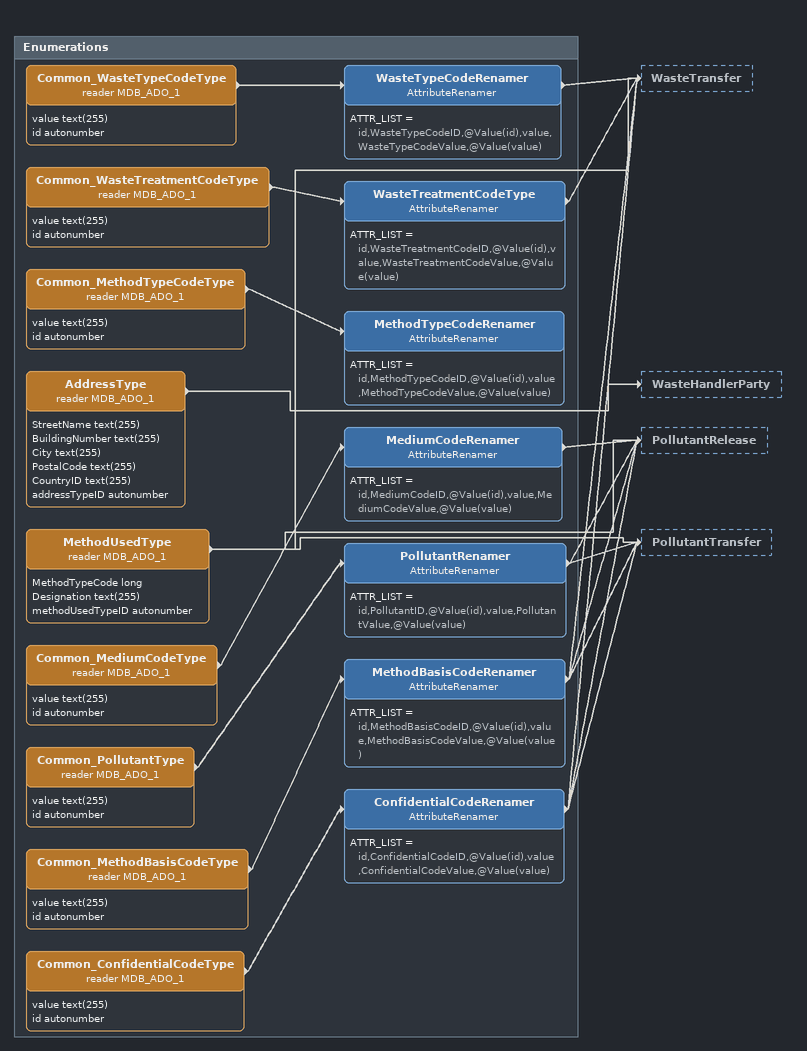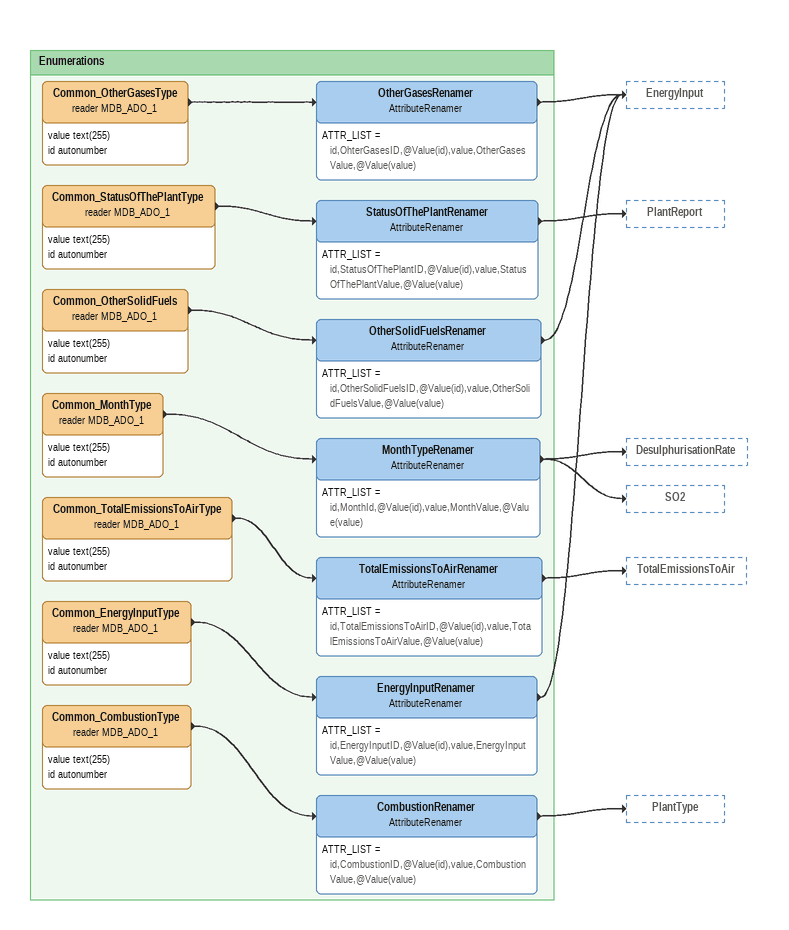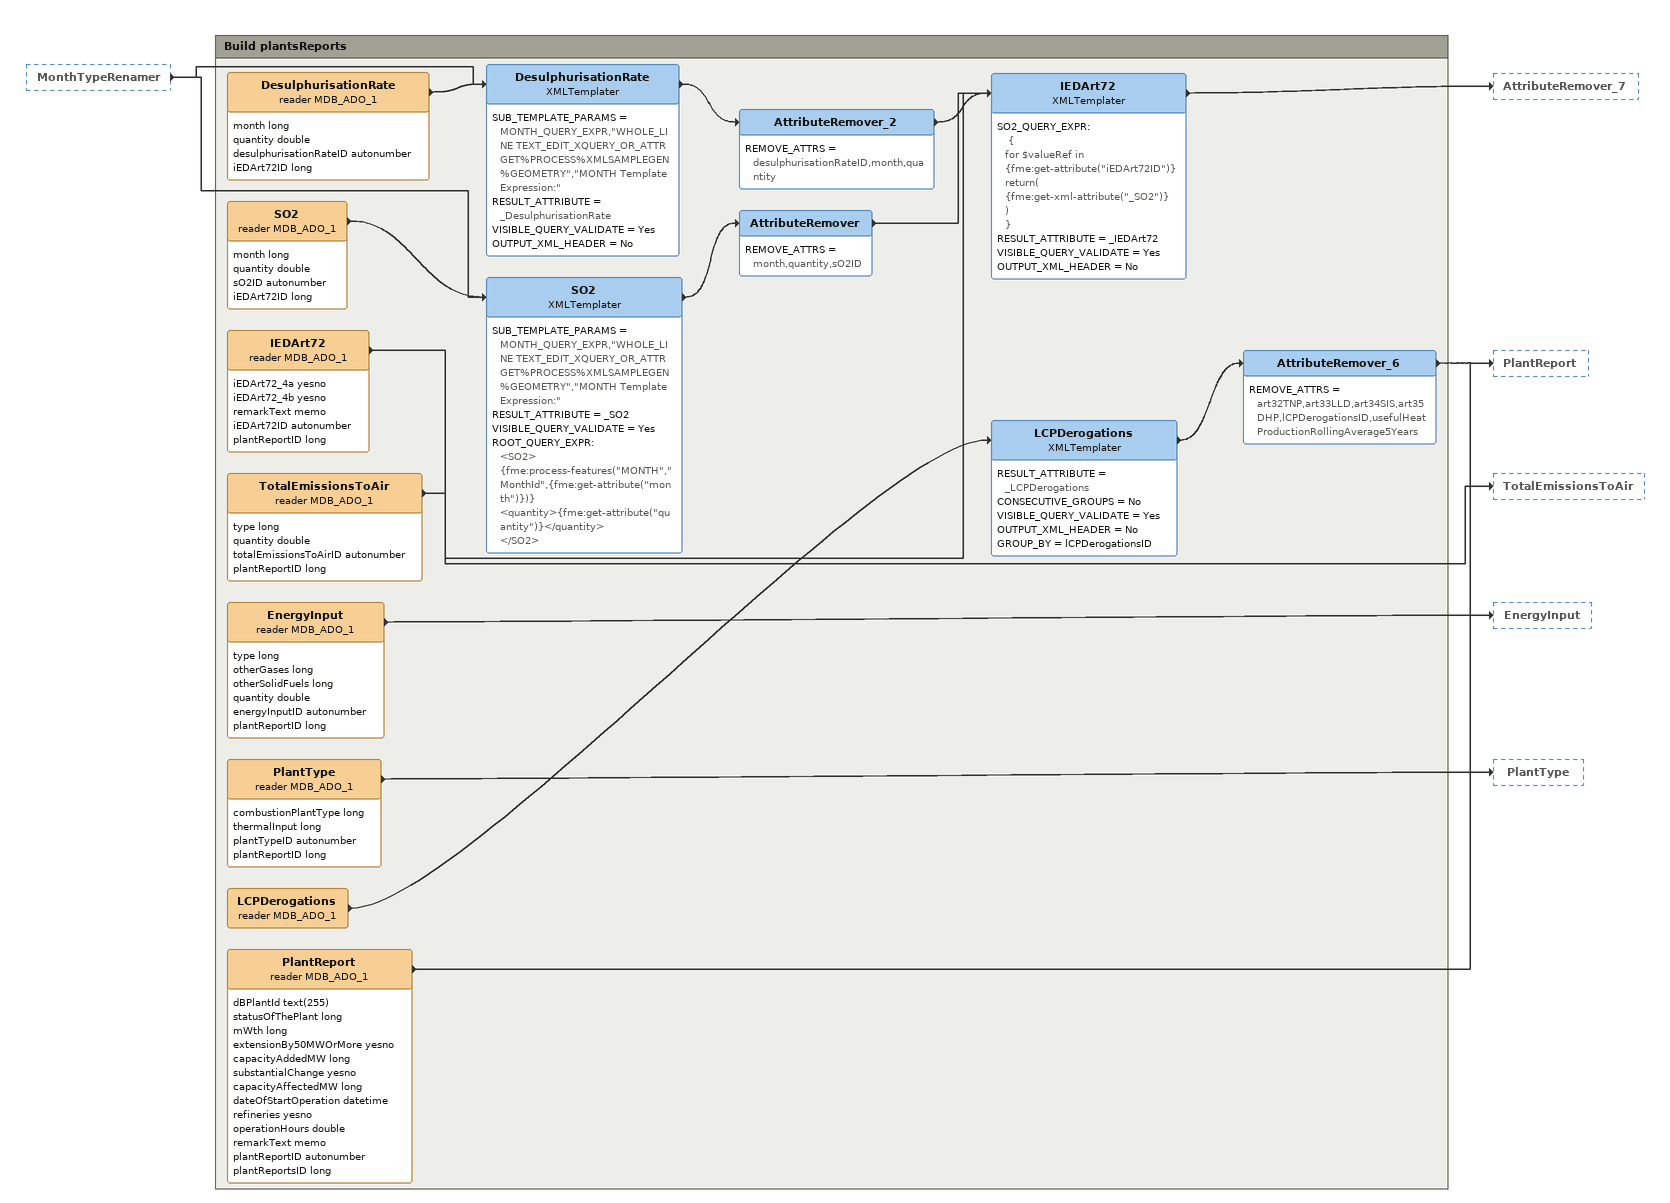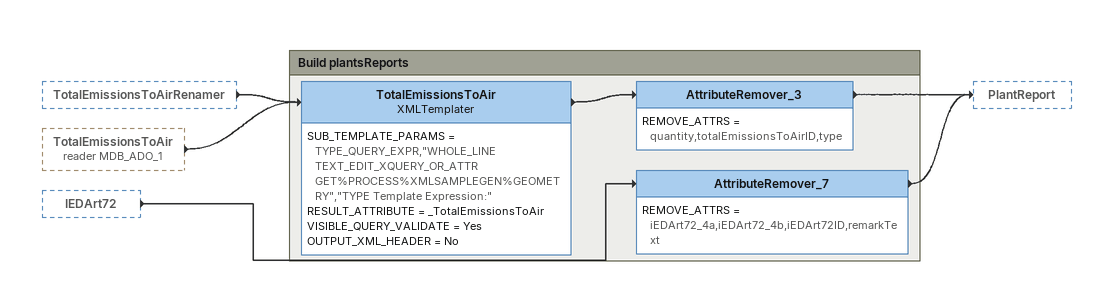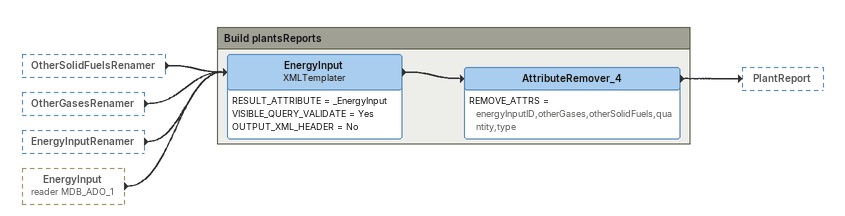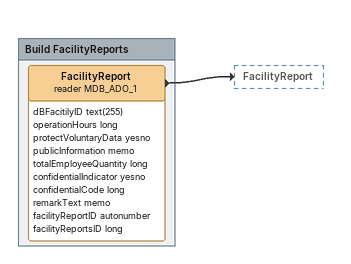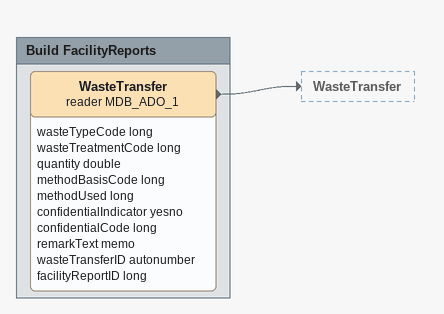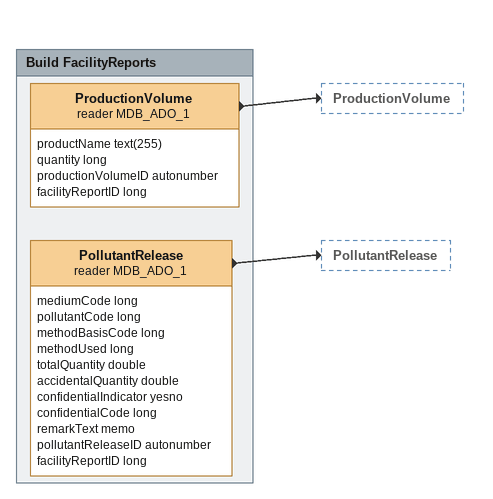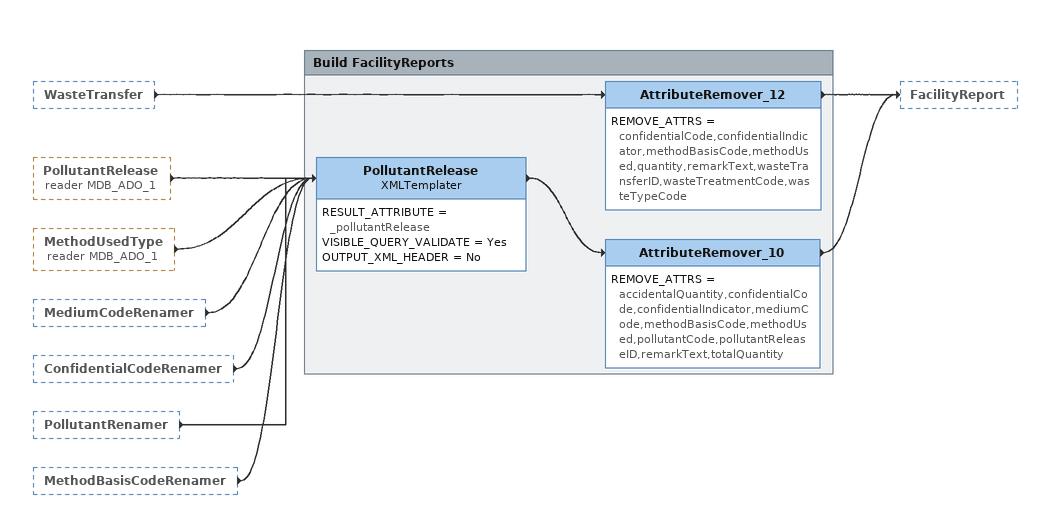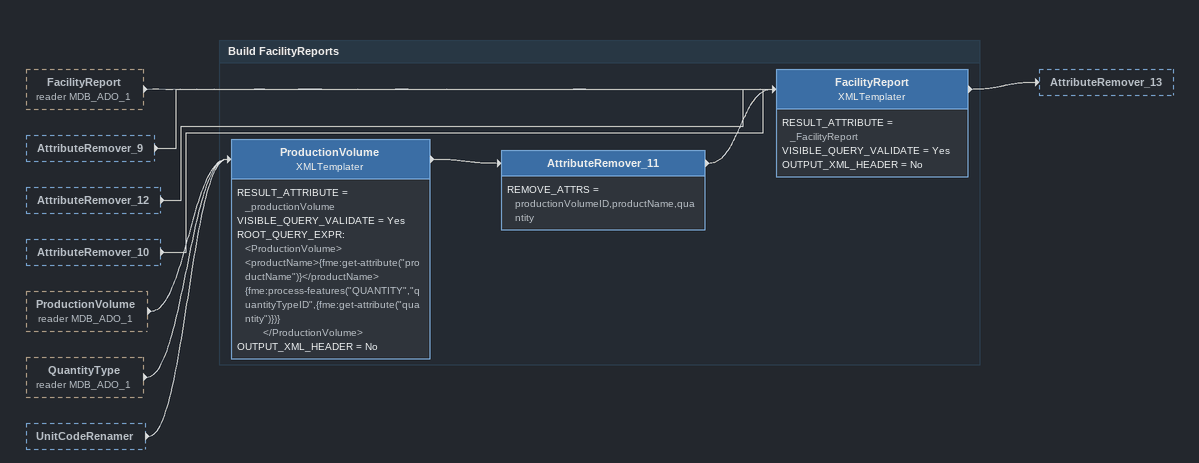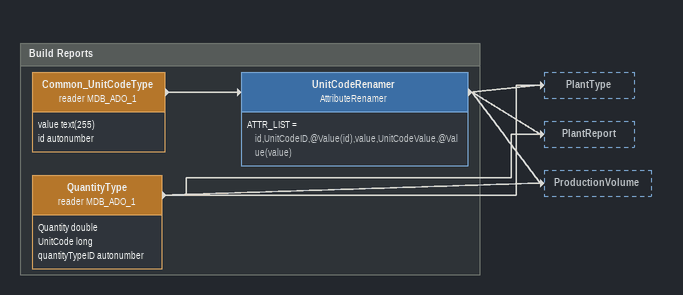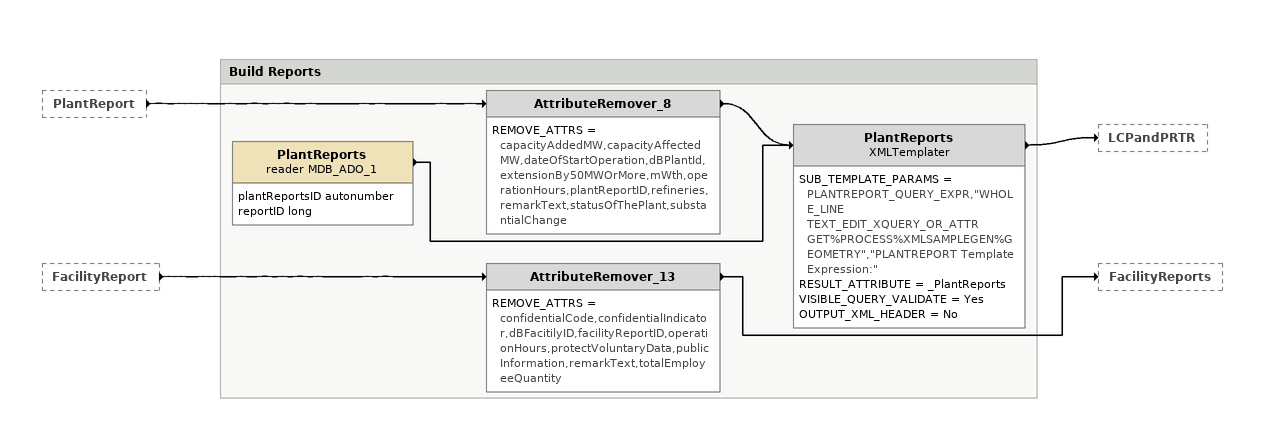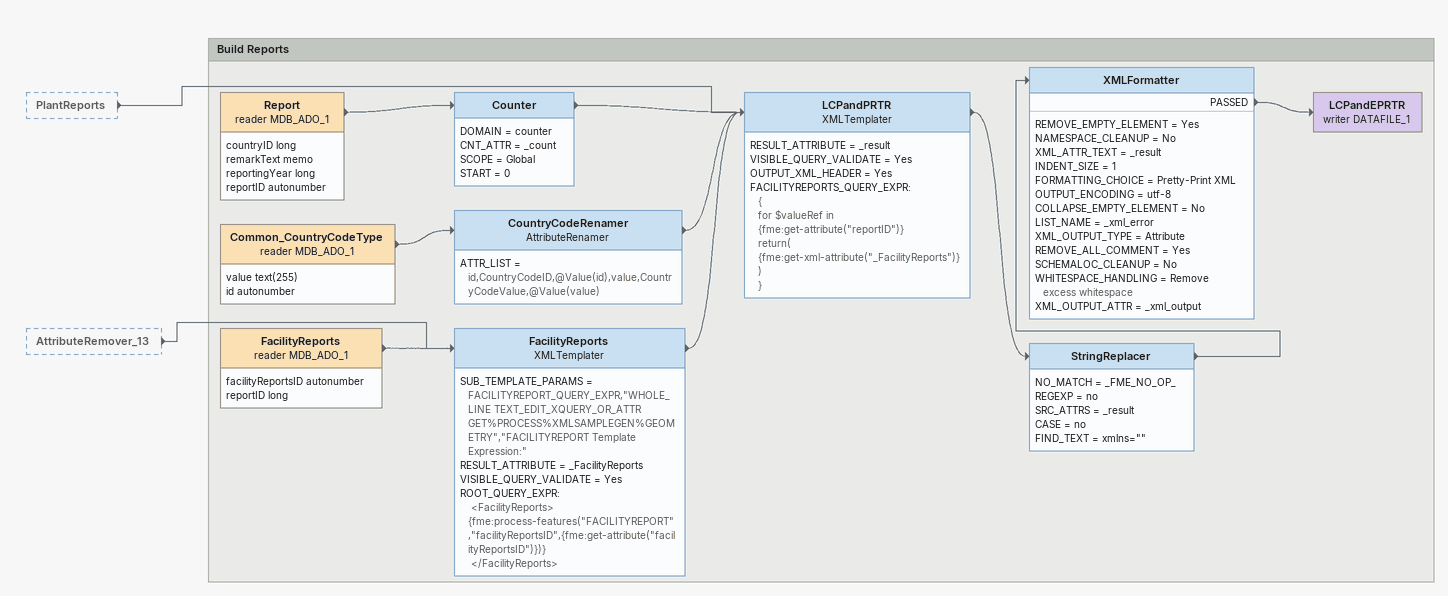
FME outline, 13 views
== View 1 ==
Bookmark: Enumerations
Common_WasteTypeCodeType (reader MDB_ADO_1)
    attributes: value text(255), id autonumber
    -> WasteTypeCodeRenamer
WasteTypeCodeRenamer: AttributeRenamer
    ATTR_LIST = id,WasteTypeCodeID,@Value(id),value,WasteTypeCodeValue,@Value(value)
    -> WasteTransfer
Common_WasteTreatmentCodeType (reader MDB_ADO_1)
    attributes: value text(255), id autonumber
    -> WasteTreatmentCodeType
WasteTreatmentCodeType: AttributeRenamer
    ATTR_LIST = id,WasteTreatmentCodeID,@Value(id),value,WasteTreatmentCodeValue,@Value(value)
    -> WasteTransfer
Common_MethodTypeCodeType (reader MDB_ADO_1)
    attributes: value text(255), id autonumber
    -> MethodTypeCodeRenamer
MethodTypeCodeRenamer: AttributeRenamer
    ATTR_LIST = id,MethodTypeCodeID,@Value(id),value,MethodTypeCodeValue,@Value(value)
AddressType (reader MDB_ADO_1)
    attributes: StreetName text(255), BuildingNumber text(255), City text(255), PostalCode text(255), CountryID text(255), addressTypeID autonumber
    -> WasteHandlerParty
MethodUsedType (reader MDB_ADO_1)
    attributes: MethodTypeCode long, Designation text(255), methodUsedTypeID autonumber
    -> PollutantRelease
    -> WasteTransfer
    -> PollutantTransfer
Common_MediumCodeType (reader MDB_ADO_1)
    attributes: value text(255), id autonumber
    -> MediumCodeRenamer
MediumCodeRenamer: AttributeRenamer
    ATTR_LIST = id,MediumCodeID,@Value(id),value,MediumCodeValue,@Value(value)
    -> PollutantRelease
Common_PollutantType (reader MDB_ADO_1)
    attributes: value text(255), id autonumber
    -> PollutantRenamer
PollutantRenamer: AttributeRenamer
    ATTR_LIST = id,PollutantID,@Value(id),value,PollutantValue,@Value(value)
    -> PollutantRelease
    -> PollutantTransfer
Common_MethodBasisCodeType (reader MDB_ADO_1)
    attributes: value text(255), id autonumber
    -> MethodBasisCodeRenamer
MethodBasisCodeRenamer: AttributeRenamer
    ATTR_LIST = id,MethodBasisCodeID,@Value(id),value,MethodBasisCodeValue,@Value(value)
    -> PollutantRelease
    -> WasteTransfer
    -> PollutantTransfer
Common_ConfidentialCodeType (reader MDB_ADO_1)
    attributes: value text(255), id autonumber
    -> ConfidentialCodeRenamer
ConfidentialCodeRenamer: AttributeRenamer
    ATTR_LIST = id,ConfidentialCodeID,@Value(id),value,ConfidentialCodeValue,@Value(value)
    -> PollutantRelease
    -> WasteTransfer
    -> PollutantTransfer

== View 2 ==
Bookmark: Enumerations
Common_OtherGasesType (reader MDB_ADO_1)
    attributes: value text(255), id autonumber
    -> OtherGasesRenamer
OtherGasesRenamer: AttributeRenamer
    ATTR_LIST = id,OhterGasesID,@Value(id),value,OtherGasesValue,@Value(value)
    -> EnergyInput
Common_StatusOfThePlantType (reader MDB_ADO_1)
    attributes: value text(255), id autonumber
    -> StatusOfThePlantRenamer
StatusOfThePlantRenamer: AttributeRenamer
    ATTR_LIST = id,StatusOfThePlantID,@Value(id),value,StatusOfThePlantValue,@Value(value)
    -> PlantReport
Common_OtherSolidFuels (reader MDB_ADO_1)
    attributes: value text(255), id autonumber
    -> OtherSolidFuelsRenamer
OtherSolidFuelsRenamer: AttributeRenamer
    ATTR_LIST = id,OtherSolidFuelsID,@Value(id),value,OtherSolidFuelsValue,@Value(value)
    -> EnergyInput
Common_MonthType (reader MDB_ADO_1)
    attributes: value text(255), id autonumber
    -> MonthTypeRenamer
MonthTypeRenamer: AttributeRenamer
    ATTR_LIST = id,MonthId,@Value(id),value,MonthValue,@Value(value)
    -> DesulphurisationRate
    -> SO2
Common_TotalEmissionsToAirType (reader MDB_ADO_1)
    attributes: value text(255), id autonumber
    -> TotalEmissionsToAirRenamer
TotalEmissionsToAirRenamer: AttributeRenamer
    ATTR_LIST = id,TotalEmissionsToAirID,@Value(id),value,TotalEmissionsToAirValue,@Value(value)
    -> TotalEmissionsToAir
Common_EnergyInputType (reader MDB_ADO_1)
    attributes: value text(255), id autonumber
    -> EnergyInputRenamer
EnergyInputRenamer: AttributeRenamer
    ATTR_LIST = id,EnergyInputID,@Value(id),value,EnergyInputValue,@Value(value)
    -> EnergyInput
Common_CombustionType (reader MDB_ADO_1)
    attributes: value text(255), id autonumber
    -> CombustionRenamer
CombustionRenamer: AttributeRenamer
    ATTR_LIST = id,CombustionID,@Value(id),value,CombustionValue,@Value(value)
    -> PlantType

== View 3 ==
MonthTypeRenamer [outside]
    -> DesulphurisationRate
    -> SO2

Bookmark: Build plantsReports
DesulphurisationRate (reader MDB_ADO_1)
    attributes: month long, quantity double, desulphurisationRateID autonumber, iEDArt72ID long
    -> DesulphurisationRate
SO2 (reader MDB_ADO_1)
    attributes: month long, quantity double, sO2ID autonumber, iEDArt72ID long
    -> SO2
IEDArt72 (reader MDB_ADO_1)
    attributes: iEDArt72_4a yesno, iEDArt72_4b yesno, remarkText memo, iEDArt72ID autonumber, plantReportID long
    -> IEDArt72
TotalEmissionsToAir (reader MDB_ADO_1)
    attributes: type long, quantity double, totalEmissionsToAirID autonumber, plantReportID long
    -> TotalEmissionsToAir
EnergyInput (reader MDB_ADO_1)
    attributes: type long, otherGases long, otherSolidFuels long, quantity double, energyInputID autonumber, plantReportID long
    -> EnergyInput
PlantType (reader MDB_ADO_1)
    attributes: combustionPlantType long, thermalInput long, plantTypeID autonumber, plantReportID long
    -> PlantType
LCPDerogations (reader MDB_ADO_1)
    -> LCPDerogations
LCPDerogations: XMLTemplater
    RESULT_ATTRIBUTE = _LCPDerogations
    CONSECUTIVE_GROUPS = No
    VISIBLE_QUERY_VALIDATE = Yes
    OUTPUT_XML_HEADER = No
    GROUP_BY = lCPDerogationsID
    -> AttributeRemover_6
AttributeRemover_6
    REMOVE_ATTRS = art32TNP,art33LLD,art34SIS,art35DHP,lCPDerogationsID,usefulHeatProductionRollingAverage5Years
    -> PlantReport
PlantReport (reader MDB_ADO_1)
    attributes: dBPlantId text(255), statusOfThePlant long, mWth long, extensionBy50MWOrMore yesno, capacityAddedMW long, substantialChange yesno, capacityAffectedMW long, dateOfStartOperation datetime, refineries yesno, operationHours double, remarkText memo, plantReportID autonumber, plantReportsID long
    -> PlantReport
DesulphurisationRate: XMLTemplater
    SUB_TEMPLATE_PARAMS = MONTH_QUERY_EXPR,"WHOLE_LINE TEXT_EDIT_XQUERY_OR_ATTR GET%PROCESS%XMLSAMPLEGEN%GEOMETRY","MONTH Template Expression:"
    RESULT_ATTRIBUTE = _DesulphurisationRate
    VISIBLE_QUERY_VALIDATE = Yes
    OUTPUT_XML_HEADER = No
    -> AttributeRemover_2
AttributeRemover_2
    REMOVE_ATTRS = desulphurisationRateID,month,quantity
    -> IEDArt72
SO2: XMLTemplater
    SUB_TEMPLATE_PARAMS = MONTH_QUERY_EXPR,"WHOLE_LINE TEXT_EDIT_XQUERY_OR_ATTR GET%PROCESS%XMLSAMPLEGEN%GEOMETRY","MONTH Template Expression:"
    RESULT_ATTRIBUTE = _SO2
    VISIBLE_QUERY_VALIDATE = Yes
    ROOT_QUERY_EXPR:
      <SO2>
       {fme:process-features("MONTH","MonthId",{fme:get-attribute("month")})}
       <quantity>{fme:get-attribute("quantity")}</quantity>
      </SO2>
    -> AttributeRemover
AttributeRemover
    REMOVE_ATTRS = month,quantity,sO2ID
    -> IEDArt72
IEDArt72: XMLTemplater
    SO2_QUERY_EXPR:
       {
      for $valueRef in {fme:get-attribute("iEDArt72ID")}
      return(
          {fme:get-xml-attribute("_SO2")}
      )
      }
    RESULT_ATTRIBUTE = _IEDArt72
    VISIBLE_QUERY_VALIDATE = Yes
    OUTPUT_XML_HEADER = No
    -> AttributeRemover_7

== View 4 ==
TotalEmissionsToAirRenamer [outside]
    -> TotalEmissionsToAir
TotalEmissionsToAir (reader MDB_ADO_1) [outside]
    -> TotalEmissionsToAir
IEDArt72 [outside]
    -> AttributeRemover_7

Bookmark: Build plantsReports
AttributeRemover_7
    REMOVE_ATTRS = iEDArt72_4a,iEDArt72_4b,iEDArt72ID,remarkText
    -> PlantReport
TotalEmissionsToAir: XMLTemplater
    SUB_TEMPLATE_PARAMS = TYPE_QUERY_EXPR,"WHOLE_LINE TEXT_EDIT_XQUERY_OR_ATTR GET%PROCESS%XMLSAMPLEGEN%GEOMETRY","TYPE Template Expression:"
    RESULT_ATTRIBUTE = _TotalEmissionsToAir
    VISIBLE_QUERY_VALIDATE = Yes
    OUTPUT_XML_HEADER = No
    -> AttributeRemover_3
AttributeRemover_3
    REMOVE_ATTRS = quantity,totalEmissionsToAirID,type
    -> PlantReport

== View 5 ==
OtherSolidFuelsRenamer [outside]
    -> EnergyInput
OtherGasesRenamer [outside]
    -> EnergyInput
EnergyInputRenamer [outside]
    -> EnergyInput
EnergyInput (reader MDB_ADO_1) [outside]
    -> EnergyInput

Bookmark: Build plantsReports
EnergyInput: XMLTemplater
    RESULT_ATTRIBUTE = _EnergyInput
    VISIBLE_QUERY_VALIDATE = Yes
    OUTPUT_XML_HEADER = No
    -> AttributeRemover_4
AttributeRemover_4
    REMOVE_ATTRS = energyInputID,otherGases,otherSolidFuels,quantity,type
    -> PlantReport

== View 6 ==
Bookmark: Build FacilityReports
FacilityReport (reader MDB_ADO_1)
    attributes: dBFacitilyID text(255), operationHours long, protectVoluntaryData yesno, publicInformation memo, totalEmployeeQuantity long, confidentialIndicator yesno, confidentialCode long, remarkText memo, facilityReportID autonumber, facilityReportsID long
    -> FacilityReport

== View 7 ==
Bookmark: Build FacilityReports
WasteTransfer (reader MDB_ADO_1)
    attributes: wasteTypeCode long, wasteTreatmentCode long, quantity double, methodBasisCode long, methodUsed long, confidentialIndicator yesno, confidentialCode long, remarkText memo, wasteTransferID autonumber, facilityReportID long
    -> WasteTransfer

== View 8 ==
Bookmark: Build FacilityReports
ProductionVolume (reader MDB_ADO_1)
    attributes: productName text(255), quantity long, productionVolumeID autonumber, facilityReportID long
    -> ProductionVolume
PollutantRelease (reader MDB_ADO_1)
    attributes: mediumCode long, pollutantCode long, methodBasisCode long, methodUsed long, totalQuantity double, accidentalQuantity double, confidentialIndicator yesno, confidentialCode long, remarkText memo, pollutantReleaseID autonumber, facilityReportID long
    -> PollutantRelease

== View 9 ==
WasteTransfer [outside]
    -> AttributeRemover_12
PollutantRelease (reader MDB_ADO_1) [outside]
    -> PollutantRelease
MethodUsedType (reader MDB_ADO_1) [outside]
    -> PollutantRelease
MediumCodeRenamer [outside]
    -> PollutantRelease
ConfidentialCodeRenamer [outside]
    -> PollutantRelease
PollutantRenamer [outside]
    -> PollutantRelease
MethodBasisCodeRenamer [outside]
    -> PollutantRelease

Bookmark: Build FacilityReports
AttributeRemover_12
    REMOVE_ATTRS = confidentialCode,confidentialIndicator,methodBasisCode,methodUsed,quantity,remarkText,wasteTransferID,wasteTreatmentCode,wasteTypeCode
    -> FacilityReport
PollutantRelease: XMLTemplater
    RESULT_ATTRIBUTE = _pollutantRelease
    VISIBLE_QUERY_VALIDATE = Yes
    OUTPUT_XML_HEADER = No
    -> AttributeRemover_10
AttributeRemover_10
    REMOVE_ATTRS = accidentalQuantity,confidentialCode,confidentialIndicator,mediumCode,methodBasisCode,methodUsed,pollutantCode,pollutantReleaseID,remarkText,totalQuantity
    -> FacilityReport

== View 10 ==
FacilityReport (reader MDB_ADO_1) [outside]
    -> FacilityReport
AttributeRemover_9 [outside]
    -> FacilityReport
AttributeRemover_12 [outside]
    -> FacilityReport
AttributeRemover_10 [outside]
    -> FacilityReport
ProductionVolume (reader MDB_ADO_1) [outside]
    -> ProductionVolume
QuantityType (reader MDB_ADO_1) [outside]
    -> ProductionVolume
UnitCodeRenamer [outside]
    -> ProductionVolume

Bookmark: Build FacilityReports
ProductionVolume: XMLTemplater
    RESULT_ATTRIBUTE = _productionVolume
    VISIBLE_QUERY_VALIDATE = Yes
    ROOT_QUERY_EXPR:
      <ProductionVolume>
              <productName>{fme:get-attribute("productName")}</productName>
              {fme:process-features("QUANTITY","quantityTypeID",{fme:get-attribute("quantity")})}
            </ProductionVolume>
    OUTPUT_XML_HEADER = No
    -> AttributeRemover_11
AttributeRemover_11
    REMOVE_ATTRS = productionVolumeID,productName,quantity
    -> FacilityReport
FacilityReport: XMLTemplater
    RESULT_ATTRIBUTE = _FacilityReport
    VISIBLE_QUERY_VALIDATE = Yes
    OUTPUT_XML_HEADER = No
    -> AttributeRemover_13

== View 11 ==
Bookmark: Build Reports
Common_UnitCodeType (reader MDB_ADO_1)
    attributes: value text(255), id autonumber
    -> UnitCodeRenamer
UnitCodeRenamer: AttributeRenamer
    ATTR_LIST = id,UnitCodeID,@Value(id),value,UnitCodeValue,@Value(value)
    -> PlantType
    -> PlantReport
    -> ProductionVolume
QuantityType (reader MDB_ADO_1)
    attributes: Quantity double, UnitCode long, quantityTypeID autonumber
    -> PlantType
    -> PlantReport
    -> ProductionVolume

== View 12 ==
PlantReport [outside]
    -> AttributeRemover_8
FacilityReport [outside]
    -> AttributeRemover_13

Bookmark: Build Reports
AttributeRemover_8
    REMOVE_ATTRS = capacityAddedMW,capacityAffectedMW,dateOfStartOperation,dBPlantId,extensionBy50MWOrMore,mWth,operationHours,plantReportID,refineries,remarkText,statusOfThePlant,substantialChange
    -> PlantReports
AttributeRemover_13
    REMOVE_ATTRS = confidentialCode,confidentialIndicator,dBFacitilyID,facilityReportID,operationHours,protectVoluntaryData,publicInformation,remarkText,totalEmployeeQuantity
    -> FacilityReports
PlantReports (reader MDB_ADO_1)
    attributes: plantReportsID autonumber, reportID long
    -> PlantReports
PlantReports: XMLTemplater
    SUB_TEMPLATE_PARAMS = PLANTREPORT_QUERY_EXPR,"WHOLE_LINE TEXT_EDIT_XQUERY_OR_ATTR GET%PROCESS%XMLSAMPLEGEN%GEOMETRY","PLANTREPORT Template Expression:"
    RESULT_ATTRIBUTE = _PlantReports
    VISIBLE_QUERY_VALIDATE = Yes
    OUTPUT_XML_HEADER = No
    -> LCPandPRTR

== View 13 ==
PlantReports [outside]
    -> LCPandPRTR
AttributeRemover_13 [outside]
    -> FacilityReports

Bookmark: Build Reports
Report (reader MDB_ADO_1)
    attributes: countryID long, remarkText memo, reportingYear long, reportID autonumber
    -> Counter
Counter
    DOMAIN = counter
    CNT_ATTR = _count
    SCOPE = Global
    START = 0
    -> LCPandPRTR
Common_CountryCodeType (reader MDB_ADO_1)
    attributes: value text(255), id autonumber
    -> CountryCodeRenamer
CountryCodeRenamer: AttributeRenamer
    ATTR_LIST = id,CountryCodeID,@Value(id),value,CountryCodeValue,@Value(value)
    -> LCPandPRTR
FacilityReports (reader MDB_ADO_1)
    attributes: facilityReportsID autonumber, reportID long
    -> FacilityReports
FacilityReports: XMLTemplater
    SUB_TEMPLATE_PARAMS = FACILITYREPORT_QUERY_EXPR,"WHOLE_LINE TEXT_EDIT_XQUERY_OR_ATTR GET%PROCESS%XMLSAMPLEGEN%GEOMETRY","FACILITYREPORT Template Expression:"
    RESULT_ATTRIBUTE = _FacilityReports
    VISIBLE_QUERY_VALIDATE = Yes
    ROOT_QUERY_EXPR:
       <FacilityReports>
          {fme:process-features("FACILITYREPORT","facilityReportsID",{fme:get-attribute("facilityReportsID")})}
       </FacilityReports>
    -> LCPandPRTR
LCPandPRTR: XMLTemplater
    RESULT_ATTRIBUTE = _result
    VISIBLE_QUERY_VALIDATE = Yes
    OUTPUT_XML_HEADER = Yes
    FACILITYREPORTS_QUERY_EXPR:
      {
      for $valueRef in {fme:get-attribute("reportID")}
      return(
          {fme:get-xml-attribute("_FacilityReports")}
      )
      }
    -> StringReplacer
StringReplacer
    NO_MATCH = _FME_NO_OP_
    REGEXP = no
    SRC_ATTRS = _result
    CASE = no
    FIND_TEXT = xmlns=""
    -> XMLFormatter
XMLFormatter
    REMOVE_EMPTY_ELEMENT = Yes
    NAMESPACE_CLEANUP = No
    XML_ATTR_TEXT = _result
    INDENT_SIZE = 1
    FORMATTING_CHOICE = Pretty-Print XML
    OUTPUT_ENCODING = utf-8
    COLLAPSE_EMPTY_ELEMENT = No
    LIST_NAME = _xml_error
    XML_OUTPUT_TYPE = Attribute
    REMOVE_ALL_COMMENT = Yes
    SCHEMALOC_CLEANUP = No
    WHITESPACE_HANDLING = Remove excess whitespace
    XML_OUTPUT_ATTR = _xml_output
    PASSED -> LCPandEPRTR (writer DATAFILE_1)
LCPandEPRTR (writer DATAFILE_1)
